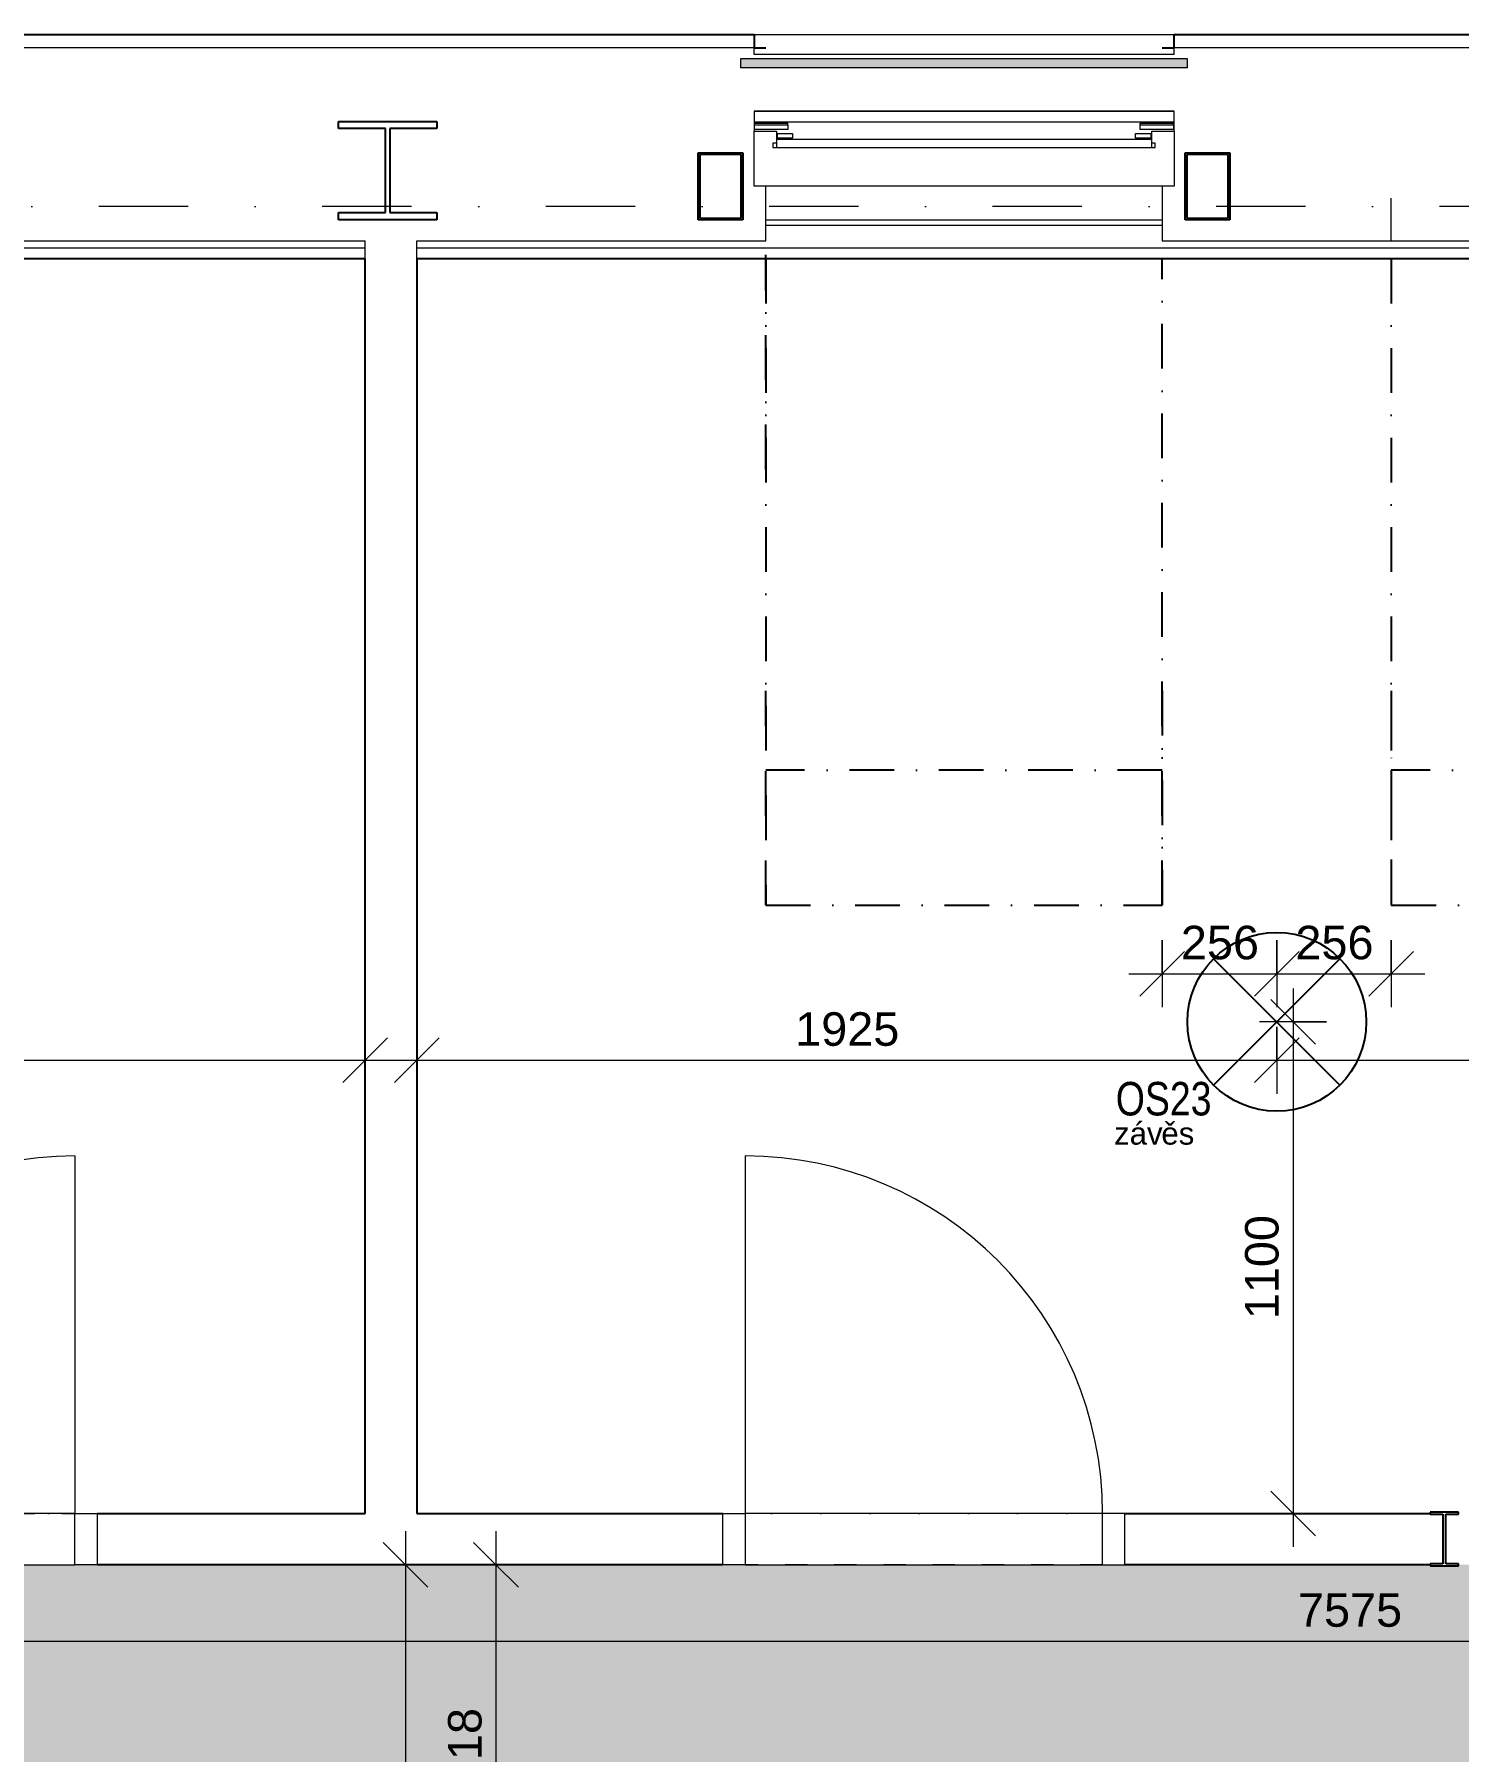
# Model space of a CAD drawing. Header units: millimetres. Extents: x -2236 to 45464, y -3604 to 14792.
# Drawn here: x 3959 to 7147, y 8192 to 12035 of the extents above; entities that cross this region are included whole.
import ezdxf

# ---------------------------------------------------------------- set-up
doc = ezdxf.new("R2010")
doc.units = ezdxf.units.MM
for name, pattern in [('HA_DashDot_10mm-S3mm', [500, 200, -150, 0, -150]), ('HA_DashDot_2_2mm-S0_6mm', [110, 50, -30, 0, -30]), ('HA_DashDot_4mm-S1mm', [200, 100, -50, 0, -50])]:
    doc.linetypes.add(name, pattern=pattern)
for name, color, linetype, lineweight in [('-UNDERLAY_A-FLOR-HRAL-OTLN', 9, 'Continuous', 9), ('A-____-____-DIMS', 9, 'Continuous', 5), ('A-____-____-DIMS-50', 9, 'Continuous', 5), ('A-CLNG-____-PATT', 9, 'Continuous', 9), ('A-COLS-____-MCUT', 9, 'Continuous', 25), ('A-DOOR-____-MCUT', 9, 'HA_DashDot_2_2mm-S0_6mm', 9), ('A-DOOR-____-OTLN', 9, 'Continuous', 9), ('A-DOOR-FRAM-OTLN', 9, 'Continuous', 9), ('A-FLOR-____-OVHD', 9, 'HA_DashDot_4mm-S1mm', 25), ('A-GENM-____-MCUT', 9, 'Continuous', 25), ('A-GLAZ-____-OTLN', 9, 'Continuous', 5), ('A-ROOF-____-MCUT', 9, 'Continuous', 25), ('A-ROOF-____-OTLN', 9, 'Continuous', 9), ('A-WALL-____-MCUT', 9, 'Continuous', 9), ('A-WALL-____-OTLN', 9, 'Continuous', 9), ('E-LITE-EQPM-IDEN', 9, 'Continuous', 9), ('E-LITE-EQPM-OTLN', 9, 'Continuous', 9), ('G-____-____-TEXT', 9, 'Continuous', 5), ('I-WALL-____-MCUT', 9, 'Continuous', 25), ('S-COLS-____-MCUT', 9, 'Continuous', 25), ('S-COLS-____-OTLN', 9, 'Continuous', 9), ('S-GRID-____-OTLN', 9, 'Continuous', 5)]:
    doc.layers.add(name, color=color, linetype=linetype, lineweight=lineweight)
doc.styles.add('Arial_1', font='arial.ttf', dxfattribs={"height": 75})
doc.styles.add('Arial_2', font='arial.ttf', dxfattribs={"width": 0.8, "height": 75})
doc.styles.add('Arial_3', font='arial.ttf', dxfattribs={"height": 50})
doc.dimstyles.new('Inner_Dimensions_1', dxfattribs={"dimscale": 304.8, "dimtxt": 76.519455, "dimasz": 0.328084, "dimexe": 0.246063, "dimexo": 0.0625, "dimgap": 0.032808, "dimtad": 1, "dimdec": 0, "dimzin": 0, "dimdsep": 46, "dimtxsty": 'Arial_1', "dimblk1": 'OBLIQUE', "dimblk2": 'OBLIQUE', "dimsah": 1, "dimcen": 0.09, "dimdle": 0.246063, "dimazin": 0, "dimtfac": 1, "dimtdec": 4, "dimtix": 1, "dimtmove": 0, "dimatfit": 3, "dimfxl": 0.246063, "dimfxlon": 1, "dimtvp": 1, "dimtolj": 1, "dimtzin": 0, "dimlwd": 9, "dimlwe": 9, "dimarcsym": 2})

# ---------------------------------------------------------------- blocks, each defined once
blk = doc.blocks.new('BD Libus_IFC_ifc-1-DSP_3NP-A')
at = {"layer": 'A-COLS-____-MCUT', "color": 7}
for p, q in [((5445, 11619.9), (5445, 11769.9)), ((5445, 11769.9), (5545, 11769.9)), ((5541, 11765.9), (5449, 11765.9)), ((5449, 11765.9), (5449, 11623.9)), ((5541, 11623.9), (5541, 11765.9)), ((5545, 11769.9), (5545, 11619.9)), ((6535, 11619.9), (6535, 11769.9)), ((6535, 11769.9), (6635, 11769.9)), ((6631, 11765.9), (6539, 11765.9)), ((6539, 11765.9), (6539, 11623.9)), ((6631, 11623.9), (6631, 11765.9)), ((6635, 11769.9), (6635, 11619.9)), ((5545, 11619.9), (5445, 11619.9)), ((5449, 11623.9), (5541, 11623.9)), ((6635, 11619.9), (6535, 11619.9)), ((6539, 11623.9), (6631, 11623.9))]:
    blk.add_line(p, q, dxfattribs=at)
at = {"layer": 'A-GENM-____-MCUT', "color": 7}
for p, q in [((4640.1, 11824), (4640.1, 11840)), ((4640.1, 11840), (4860.1, 11840)), ((4860.1, 11840), (4860.1, 11824)), ((4745.3, 11824), (4640.1, 11824)), ((4745.3, 11636), (4745.3, 11824)), ((4860.1, 11824), (4754.8, 11824)), ((4754.8, 11824), (4754.8, 11636)), ((5445, 11619.9), (5445, 11769.9)), ((5445, 11769.9), (5545, 11769.9)), ((5541, 11765.9), (5449, 11765.9)), ((5449, 11765.9), (5449, 11623.9)), ((5541, 11623.9), (5541, 11765.9)), ((5545, 11769.9), (5545, 11619.9)), ((6535, 11619.9), (6535, 11769.9)), ((6535, 11769.9), (6635, 11769.9)), ((6631, 11765.9), (6539, 11765.9)), ((6539, 11765.9), (6539, 11623.9)), ((6631, 11623.9), (6631, 11765.9)), ((6635, 11769.9), (6635, 11619.9)), ((4640.1, 11620), (4640.1, 11636)), ((4640.1, 11636), (4745.3, 11636)), ((4860.1, 11620), (4640.1, 11620)), ((4754.8, 11636), (4860.1, 11636)), ((4860.1, 11636), (4860.1, 11620)), ((5545, 11619.9), (5445, 11619.9)), ((5449, 11623.9), (5541, 11623.9)), ((6635, 11619.9), (6535, 11619.9)), ((6539, 11623.9), (6631, 11623.9))]:
    blk.add_line(p, q, dxfattribs=at)
blk = doc.blocks.new('Railing - Railing-1952906-DSP_3NP-A')
at = {"layer": '-UNDERLAY_A-FLOR-HRAL-OTLN'}
blk.add_hatch(color=256, dxfattribs=at).paths.add_polyline_path([(6540, 11960), (6540, 11980), (5540, 11980), (5540, 11960), (6506.6, 11960)])
for p, q in [((5540, 11980), (5540, 11960)), ((6540, 11980), (5540, 11980)), ((6540, 11960), (5540, 11960)), ((6540, 11960), (6540, 11980))]:
    blk.add_line(p, q, dxfattribs=at)
blk = doc.blocks.new('HA_DR_Single_Swing_Solid - In_BJ_800x2100-2215795-DSP_3NP-A')
at = {"layer": 'A-DOOR-____-MCUT'}
for p, q in [((-400, 57.5), (400, 57.5)), ((-400, -57.5), (400, -57.5))]:
    blk.add_line(p, q, dxfattribs=at)
at = {"layer": 'A-DOOR-____-OTLN', "lineweight": 5}
blk.add_line((400, -857.5), (400, -57.5), dxfattribs=at)
blk.add_arc((400, -57.5), 800, 180, 270, dxfattribs=at)
at = {"layer": 'A-DOOR-FRAM-OTLN'}
for p, q in [((-400, 57.5), (-450, 57.5)), ((-450, 57.5), (-450, -57.5)), ((400, 57.5), (-400, 57.5)), ((-400, 57.5), (-400, -57.5)), ((400, -57.5), (400, 57.5)), ((400, 57.5), (450, 57.5)), ((450, 57.5), (450, -57.5)), ((-450, -57.5), (-400, -57.5)), ((-400, -57.5), (400, -57.5)), ((450, -57.5), (400, -57.5))]:
    blk.add_line(p, q, dxfattribs=at)
blk = doc.blocks.new('HA_DR_Single_Swing_Solid - In_BJ_800x2100-2215793-DSP_3NP-A')
at = {"layer": 'A-DOOR-____-MCUT'}
for p, q in [((-400, 57.5), (400, 57.5)), ((-400, -57.5), (400, -57.5))]:
    blk.add_line(p, q, dxfattribs=at)
at = {"layer": 'A-DOOR-____-OTLN', "lineweight": 5}
blk.add_line((400, 857.5), (400, 57.5), dxfattribs=at)
blk.add_arc((400, 57.5), 800, 90, 180, dxfattribs=at)
at = {"layer": 'A-DOOR-FRAM-OTLN'}
for p, q in [((-450, 57.5), (-450, -57.5)), ((-400, 57.5), (-450, 57.5)), ((-400, 57.5), (-400, -57.5)), ((400, 57.5), (-400, 57.5)), ((400, -57.5), (400, 57.5)), ((400, 57.5), (450, 57.5)), ((450, 57.5), (450, -57.5)), ((-450, -57.5), (-400, -57.5)), ((-400, -57.5), (400, -57.5)), ((450, -57.5), (400, -57.5))]:
    blk.add_line(p, q, dxfattribs=at)
blk = doc.blocks.new('HA_LF_GenericSymbol - OS23_pokoj-1621429-DSP_3NP-A')
at = {"layer": 'E-LITE-EQPM-OTLN', "color": 11, "lineweight": 25}
for p, q in [((141.4, 141.4), (-141.4, -141.4)), ((-141.4, 141.4), (141.4, -141.4))]:
    blk.add_line(p, q, dxfattribs=at)
blk.add_circle((0, 0), 200, dxfattribs=at)
blk = doc.blocks.new('Roof-Windows_VELUX_VFE - VFE size 940x1370 _PK38__31_36-1858861-DSP_3NP-A')
at = {"layer": 'A-GLAZ-____-OTLN'}
for p, q in [((-470, 194.2), (-470, 317.4)), ((-470, 317.4), (470, 317.4)), ((470, 317.4), (470, 194.2)), ((-470, 194.2), (-470, 174.4)), ((-420, 194.2), (-470, 194.2)), ((427.6, 230.5), (-427.6, 230.5)), ((-427.6, 230.5), (-427.6, 220.8)), ((-427.6, 220.8), (-420, 220.8)), ((-420, 230.5), (-420, 220.8)), ((-420, 220.8), (-420, 194.2)), ((-420, 212.8), (420, 212.8)), ((-417.8, 199.6), (-417.8, 210)), ((-417.8, 210), (-383.7, 210)), ((-383.7, 199.6), (-417.8, 199.6)), ((-383.7, 210), (-383.7, 199.6)), ((383.7, 210), (417.8, 210)), ((383.7, 199.6), (383.7, 210)), ((417.8, 199.6), (383.7, 199.6)), ((417.8, 210), (417.8, 199.6)), ((420, 220.8), (420, 230.5)), ((420, 194.2), (420, 220.8)), ((420, 220.8), (427.6, 220.8)), ((470, 194.2), (420, 194.2)), ((427.6, 220.8), (427.6, 230.5)), ((470, 174.4), (470, 194.2)), ((-470, 174.4), (-470, 149.9)), ((-470, 174.4), (470, 174.4)), ((-469, 180.2), (-469, 190.2)), ((-469, 190.2), (-394, 190.2)), ((-394, 180.2), (-469, 180.2)), ((-469, 180.2), (-469, 176.2)), ((-394, 176.2), (-469, 176.2)), ((-394, 190.2), (-394, 180.2)), ((-394, 180.2), (-394, 176.2)), ((394, 180.2), (394, 190.2)), ((394, 190.2), (469, 190.2)), ((469, 180.2), (394, 180.2)), ((394, 180.2), (394, 176.2)), ((469, 176.2), (394, 176.2)), ((469, 190.2), (469, 180.2)), ((469, 180.2), (469, 176.2)), ((470, 149.9), (470, 174.4)), ((-470, 149.9), (-470, 149.4)), ((-470, 149.9), (470, 149.9)), ((-470, 149.4), (470, 149.4)), ((470, 149.4), (470, 149.9)), ((-470, 22.5), (470, 22.5)), ((-470, 22.5), (-470, -22.5)), ((470, 22.5), (470, -22.5)), ((470, -22.5), (-470, -22.5))]:
    blk.add_line(p, q, dxfattribs=at)
blk = doc.blocks.new('HA_sCO_I_Parallel - IPE 120-1929771-DSP_3NP-A')
at = {"layer": 'S-COLS-____-MCUT'}
for p, q in [((32, 60), (-32, 60)), ((-32, 60), (-32, 55.6)), ((-32, 55.6), (-3.15, 55.6)), ((-3.15, 55.6), (-3.15, -55.6)), ((3.15, 55.6), (32, 55.6)), ((3.15, -55.6), (3.15, 55.6)), ((32, 55.6), (32, 60)), ((-32, -55.6), (-32, -60)), ((-3.15, -55.6), (-32, -55.6)), ((-32, -60), (32, -60)), ((32, -55.6), (3.15, -55.6)), ((32, -60), (32, -55.6))]:
    blk.add_line(p, q, dxfattribs=at)
blk = doc.blocks.new('DIMBLOCK62-DSP_3NP-A')
at = {"layer": 'A-____-____-DIMS-50', "lineweight": 9}
for p, q in [((2400, 9814.1), (2400, 9664.1)), ((2400, 9739.1), (2400, 9814.1)), ((4700, 9814.1), (4700, 9664.1)), ((4700, 9739.1), (4700, 9814.1)), ((2400, 9739.1), (2450, 9789.1)), ((4700, 9739.1), (4750, 9789.1)), ((2400, 9739.1), (2350, 9689.1)), ((2400, 9739.1), (4775, 9739.1)), ((4700, 9739.1), (4650, 9689.1))]:
    blk.add_line(p, q, dxfattribs=at)
at = {"layer": 'A-____-____-DIMS-50', "color": 0, "lineweight": 9, "insert": (3434.6, 9846.5), "char_height": 75, "width": 276.883, "attachment_point": 1, "line_spacing_factor": 0.941778, "style": 'Arial_1'}
blk.add_mtext('2300', dxfattribs=at)
blk = doc.blocks.new('_Oblique')
at = {"color": 0, "linetype": 'ByBlock', "lineweight": -2}
blk.add_line((-0.5, -0.5), (0.5, 0.5), dxfattribs=at)
blk = doc.blocks.new('DIMBLOCK63-DSP_3NP-A')
at = {"layer": 'A-____-____-DIMS-50', "lineweight": 9}
for p, q in [((4815, 9814.1), (4815, 9664.1)), ((4815, 9739.1), (4815, 9814.1)), ((6740, 9814.1), (6740, 9664.1)), ((6740, 9739.1), (6740, 9814.1)), ((4815, 9739.1), (4865, 9789.1)), ((6740, 9739.1), (6790, 9789.1)), ((4740, 9739.1), (6740, 9739.1)), ((4815, 9739.1), (4765, 9689.1)), ((6740, 9739.1), (6690, 9689.1))]:
    blk.add_line(p, q, dxfattribs=at)
at = {"layer": 'A-____-____-DIMS-50', "color": 0, "lineweight": 9, "insert": (5662.1, 9846.5), "char_height": 75, "width": 276.883, "attachment_point": 1, "line_spacing_factor": 0.941778, "style": 'Arial_1'}
blk.add_mtext('1925', dxfattribs=at)
blk = doc.blocks.new('DIMBLOCK64-DSP_3NP-A')
at = {"layer": 'A-____-____-DIMS-50', "lineweight": 9}
for p, q in [((6740, 9814.1), (6740, 9664.1)), ((6740, 9739.1), (6740, 9814.1)), ((9040, 9814.1), (9040, 9664.1)), ((9040, 9739.1), (9040, 9814.1)), ((6740, 9739.1), (6790, 9789.1)), ((9040, 9739.1), (9090, 9789.1)), ((6740, 9739.1), (6690, 9689.1)), ((6740, 9739.1), (9115, 9739.1)), ((9040, 9739.1), (8990, 9689.1))]:
    blk.add_line(p, q, dxfattribs=at)
at = {"layer": 'A-____-____-DIMS-50', "color": 0, "lineweight": 9, "insert": (7774.6, 9846.5), "char_height": 75, "width": 276.883, "attachment_point": 1, "line_spacing_factor": 0.941778, "style": 'Arial_1'}
blk.add_mtext('2300', dxfattribs=at)
blk = doc.blocks.new('DIMBLOCK82-DSP_3NP-A')
at = {"layer": 'A-____-____-DIMS-50', "lineweight": 9}
for p, q in [((6776.3, 9900), (6776.3, 8650)), ((6776.3, 9825), (6726.3, 9875)), ((6851.3, 9825), (6701.3, 9825)), ((6776.3, 9825), (6826.3, 9775)), ((6776.3, 9825), (6851.3, 9825)), ((6776.3, 8725), (6726.3, 8775)), ((6851.3, 8725), (6701.3, 8725)), ((6776.3, 8725), (6826.3, 8675)), ((6776.3, 8725), (6851.3, 8725))]:
    blk.add_line(p, q, dxfattribs=at)
at = {"layer": 'A-____-____-DIMS-50', "color": 0, "lineweight": 9, "insert": (6668.9, 9159.6), "char_height": 75, "width": 276.883, "attachment_point": 1, "rotation": 90, "line_spacing_factor": 0.941778, "style": 'Arial_1'}
blk.add_mtext('1100', dxfattribs=at)
blk = doc.blocks.new('DIMBLOCK102-DSP_3NP-A')
at = {"layer": 'A-____-____-DIMS-50', "lineweight": 9}
for p, q in [((6483.7, 10007.7), (6483.7, 9857.7)), ((6483.7, 9932.7), (6483.7, 10007.7)), ((6740, 10007.7), (6740, 9857.7)), ((6740, 9932.7), (6740, 10007.7)), ((6483.7, 9932.7), (6533.7, 9982.7)), ((6740, 9932.7), (6790, 9982.7)), ((6408.7, 9932.7), (6740, 9932.7)), ((6483.7, 9932.7), (6433.7, 9882.7)), ((6740, 9932.7), (6690, 9882.7))]:
    blk.add_line(p, q, dxfattribs=at)
at = {"layer": 'A-____-____-DIMS-50', "color": 0, "lineweight": 9, "insert": (6525.3, 10040.1), "char_height": 75, "width": 207.662, "attachment_point": 1, "line_spacing_factor": 0.941778, "style": 'Arial_1'}
blk.add_mtext('256', dxfattribs=at)
blk = doc.blocks.new('DIMBLOCK103-DSP_3NP-A')
at = {"layer": 'A-____-____-DIMS-50', "lineweight": 9}
for p, q in [((6740, 10007.7), (6740, 9857.7)), ((6740, 9932.7), (6740, 10007.7)), ((6996.3, 10007.7), (6996.3, 9857.7)), ((6996.3, 9932.7), (6996.3, 10007.7)), ((6740, 9932.7), (6790, 9982.7)), ((6996.3, 9932.7), (7046.3, 9982.7)), ((6740, 9932.7), (6690, 9882.7)), ((6740, 9932.7), (7071.3, 9932.7)), ((6996.3, 9932.7), (6946.3, 9882.7))]:
    blk.add_line(p, q, dxfattribs=at)
at = {"layer": 'A-____-____-DIMS-50', "color": 0, "lineweight": 9, "insert": (6781.6, 10040.1), "char_height": 75, "width": 207.662, "attachment_point": 1, "line_spacing_factor": 0.941778, "style": 'Arial_1'}
blk.add_mtext('256', dxfattribs=at)
blk = doc.blocks.new('DIMBLOCK107-DSP_3NP-A')
at = {"layer": 'A-____-____-DIMS-50', "lineweight": 9}
for p, q in [((4992.5, 8610), (4942.5, 8660)), ((4992.5, 8685), (4992.5, 7792.5)), ((5067.5, 8610), (4917.5, 8610)), ((4992.5, 8610), (5042.5, 8560)), ((4992.5, 8610), (5067.5, 8610)), ((4992.5, 7792.5), (4942.5, 7842.5)), ((5067.5, 7792.5), (4917.5, 7792.5)), ((4992.5, 7792.5), (5042.5, 7742.5)), ((4992.5, 7792.5), (5067.5, 7792.5))]:
    blk.add_line(p, q, dxfattribs=at)
at = {"layer": 'A-____-____-DIMS-50', "color": 0, "lineweight": 9, "insert": (4885.1, 8114.7), "char_height": 75, "width": 207.662, "attachment_point": 1, "rotation": 90, "line_spacing_factor": 0.941778, "style": 'Arial_1'}
blk.add_mtext('818', dxfattribs=at)
blk = doc.blocks.new('DIMBLOCK130-DSP_3NP-A')
at = {"layer": 'A-____-____-DIMS-50', "lineweight": 9}
for p, q in [((4790.3, 8610), (4740.3, 8660)), ((4790.3, 8685), (4790.3, 6900)), ((4865.3, 8610), (4715.3, 8610)), ((4790.3, 8610), (4840.3, 8560)), ((4790.3, 8610), (4865.3, 8610)), ((4790.3, 6975), (4740.3, 7025)), ((4865.3, 6975), (4715.3, 6975)), ((4790.3, 6975), (4840.3, 6925)), ((4790.3, 6975), (4865.3, 6975))]:
    blk.add_line(p, q, dxfattribs=at)
at = {"layer": 'A-____-____-DIMS-50', "color": 0, "lineweight": 9, "insert": (4682.9, 7677.1), "char_height": 75, "width": 276.883, "attachment_point": 1, "rotation": 90, "line_spacing_factor": 0.941778, "style": 'Arial_1'}
blk.add_mtext('1635', dxfattribs=at)
blk = doc.blocks.new('DIMBLOCK133-DSP_3NP-A')
at = {"layer": 'A-____-____-DIMS-50', "lineweight": 9}
for p, q in [((3115, 8514.1), (3115, 8364.1)), ((3115, 8439.1), (3115, 8514.1)), ((10690.5, 8514.1), (10690.5, 8364.1)), ((10690.5, 8439.1), (10690.5, 8514.1)), ((3115, 8439.1), (3165, 8489.1)), ((10690.5, 8439.1), (10740.5, 8489.1)), ((3040, 8439.1), (10765.5, 8439.1)), ((3115, 8439.1), (3065, 8389.1)), ((10690.5, 8439.1), (10640.5, 8389.1))]:
    blk.add_line(p, q, dxfattribs=at)
at = {"layer": 'A-____-____-DIMS-50', "color": 0, "lineweight": 9, "insert": (6787.4, 8546.4), "char_height": 75, "width": 276.883, "attachment_point": 1, "line_spacing_factor": 0.941778, "style": 'Arial_1'}
blk.add_mtext('7575', dxfattribs=at)

msp = doc.modelspace()

# ---------------------------------------------------------------- hatches: boundary and pattern name
at = {"layer": 'A-CLNG-____-PATT', "lineweight": 5}
h = msp.add_hatch(color=256, dxfattribs=at)
h.paths.add_polyline_path([(4530, 6840), (4680, 6840), (4680, 6975), (10690.5, 6975), (10690.5, 8610), (7147, 8610), (7147, 8607.5), (7083, 8607.5), (7083, 8610), (3115, 8610), (3115, 7725), (3625, 7725), (3625, 6840), (3730, 6840)])
h.paths.add_polyline_path([(9600.5, 7772.5), (9595.3, 7773.2), (9590.5, 7775.2), (9586.3, 7778.4), (9583.1, 7782.5), (9581.1, 7787.3), (9580.5, 7792.5), (9581.1, 7797.7), (9583.1, 7802.5), (9586.3, 7806.6), (9590.5, 7809.8), (9595.3, 7811.8), (9600.5, 7812.5), (9605.6, 7811.8), (9610.5, 7809.8), (9614.6, 7806.6), (9617.8, 7802.5), (9619.8, 7797.7), (9620.5, 7792.5), (9619.8, 7787.3), (9617.8, 7782.5), (9614.6, 7778.4), (9610.5, 7775.2), (9605.6, 7773.2)])

# ---------------------------------------------------------------- linework, layer by layer
at = {"layer": 'A-FLOR-____-OVHD'}
for p, q in [((5596.3, 11061.5), (5596.3, 11541.5)), ((5596.3, 11532.6), (5596.3, 10086.3)), ((6483.7, 10086.3), (6483.7, 11532.6)), ((6996.3, 11532.6), (6996.3, 10086.3)), ((5596.3, 10086.3), (5596.3, 10565.6)), ((6483.7, 10565.6), (6483.7, 10086.3)), ((6996.3, 10565.6), (6996.3, 10388.6)), ((6483.7, 10388.6), (5596.3, 10388.6)), ((6996.3, 10388.6), (6996.3, 10086.3)), ((7883.7, 10388.6), (6996.3, 10388.6)), ((5596.3, 10086.3), (6483.7, 10086.3)), ((6996.3, 10086.3), (7883.7, 10086.3))]:
    msp.add_line(p, q, dxfattribs=at)
at = {"layer": 'A-ROOF-____-MCUT'}
for p, q in [((5570, 12005), (5596.3, 12005)), ((6483.7, 12005), (6510, 12005))]:
    msp.add_line(p, q, dxfattribs=at)
at = {"layer": 'A-ROOF-____-OTLN'}
msp.add_line((6996.3, 11572.6), (6996.3, 11668.4), dxfattribs=at)
at = {"layer": 'A-WALL-____-MCUT', "lineweight": 25}
for p, q in [((-385, 12035), (5570, 12035)), ((5570, 12035), (5570, 12005)), ((6510, 12005), (6510, 12035)), ((6510, 12035), (15205, 12035)), ((4700, 11532.6), (100, 11532.6)), ((9040, 11532.6), (4815, 11532.6))]:
    msp.add_line(p, q, dxfattribs=at)
at = {"layer": 'A-WALL-____-MCUT'}
for p, q in [((5596.3, 11607.6), (6483.7, 11607.6)), ((4700, 11532.6), (4700, 11572.6)), ((4815, 11532.6), (4815, 11572.6)), ((100, 11557.6), (4700, 11557.6)), ((4815, 11557.6), (9040, 11557.6))]:
    msp.add_line(p, q, dxfattribs=at)
at = {"layer": 'A-WALL-____-OTLN'}
for p, q in [((5570, 12005), (-355, 12005)), ((14220, 12005), (6510, 12005)), ((5596.3, 11572.6), (5596.3, 11695.1)), ((6483.7, 11695.1), (6483.7, 11572.6)), ((100, 11572.6), (4700, 11572.6)), ((4815, 11572.6), (5596.3, 11572.6)), ((6483.7, 11572.6), (9040, 11572.6))]:
    msp.add_line(p, q, dxfattribs=at)
at = {"layer": 'A-WALL-____-OTLN', "lineweight": 5}
msp.add_line((5596.3, 11620.1), (6483.7, 11620.1), dxfattribs=at)
at = {"layer": 'I-WALL-____-MCUT'}
for p, q in [((4700, 8725), (4700, 11532.6)), ((4815, 11532.6), (4815, 8725)), ((4100, 8725), (4700, 8725)), ((4815, 8725), (5500, 8725)), ((6400, 8725), (7083, 8725)), ((5500, 8610), (4100, 8610)), ((7083, 8610), (6400, 8610))]:
    msp.add_line(p, q, dxfattribs=at)
at = {"layer": 'S-GRID-____-OTLN', "linetype": 'HA_DashDot_10mm-S3mm', "lineweight": 9}
msp.add_line((24807.7, 11650), (-547.2, 11650), dxfattribs=at)

# ---------------------------------------------------------------- block references
at = {"layer": '-UNDERLAY_A-FLOR-HRAL-OTLN'}
msp.add_blockref('Railing - Railing-1952906-DSP_3NP-A', (0, 0), dxfattribs=at)
at = {"lineweight": 5}
msp.add_blockref('BD Libus_IFC_ifc-1-DSP_3NP-A', (0, 0), dxfattribs=at)
at = {"layer": 'A-DOOR-____-OTLN'}
msp.add_blockref('HA_DR_Single_Swing_Solid - In_BJ_800x2100-2215793-DSP_3NP-A', (3650, 8667.5), dxfattribs=at)
at = {"layer": 'A-DOOR-____-OTLN', "rotation": 180}
msp.add_blockref('HA_DR_Single_Swing_Solid - In_BJ_800x2100-2215795-DSP_3NP-A', (5950, 8667.5), dxfattribs=at)
at = {"layer": 'A-GLAZ-____-OTLN', "rotation": 180}
msp.add_blockref('Roof-Windows_VELUX_VFE - VFE size 940x1370 _PK38__31_36-1858861-DSP_3NP-A', (6040, 12012.5), dxfattribs=at)
at = {"layer": 'E-LITE-EQPM-OTLN', "color": 11, "lineweight": 25}
msp.add_blockref('HA_LF_GenericSymbol - OS23_pokoj-1621429-DSP_3NP-A', (6740, 9825), dxfattribs=at)
at = {"layer": 'S-COLS-____-OTLN', "rotation": 180}
msp.add_blockref('HA_sCO_I_Parallel - IPE 120-1929771-DSP_3NP-A', (7115, 8667.5), dxfattribs=at)

# ---------------------------------------------------------------- texts
at = {"layer": 'E-LITE-EQPM-IDEN', "lineweight": 5, "insert": (6379.6, 9690.6), "char_height": 75, "width": 262.953, "attachment_point": 1, "style": 'Arial_2'}
msp.add_mtext('OS23', dxfattribs=at)
at = {"layer": 'G-____-____-TEXT', "color": 11, "lineweight": 9, "char_height": 50, "attachment_point": 1, "style": 'Arial_3'}
for s, insert, width in [('záv', (6375.8, 9600.3), 128.27), ('ěs', (6481.6, 9600.3), 92.194)]:
    msp.add_mtext(s, dxfattribs=dict(at, insert=insert, width=width))

# ---------------------------------------------------------------- dimensions: what is measured, and where the dimension line sits
at = {"layer": 'A-____-____-DIMS', "lineweight": 9}
for base, p1, p2, override, picture, middle in [((6740, 9932.7), (6483.7, 10007.7), (6740, 10007.7), {"dimpost": '<>', "dimfxl": 256.302754}, 'DIMBLOCK102-DSP_3NP-A', (6611.8, 9981)), ((6996.3, 9932.7), (6740, 10007.7), (6996.3, 10007.7), {"dimpost": '<>', "dimfxl": 256.302931}, 'DIMBLOCK103-DSP_3NP-A', (6868.2, 9981)), ((4700, 9739.1), (2400, 9814.1), (4700, 9814.1), {"dimpost": '<>', "dimfxl": 2300}, 'DIMBLOCK62-DSP_3NP-A', (3550, 9787.4)), ((6740, 9739.1), (4815, 9814.1), (6740, 9814.1), {"dimpost": '<>', "dimfxl": 1924.999814}, 'DIMBLOCK63-DSP_3NP-A', (5777.5, 9787.4)), ((9040, 9739.1), (6740, 9814.1), (9040, 9814.1), {"dimpost": '<>', "dimfxl": 2300.000186}, 'DIMBLOCK64-DSP_3NP-A', (7890, 9787.4)), ((10690.4945, 8439.0783), (3115, 8514.0783), (10690.4945, 8514.0783), {"dimpost": '<>', "dimfxl": 7575.494491}, 'DIMBLOCK133-DSP_3NP-A', (6902.7472, 8487.2178))]:
    dim = msp.add_linear_dim(base=base, p1=p1, p2=p2, dimstyle='Inner_Dimensions_1', override=override, dxfattribs=at)
    dim.commit()
    dim.dimension.update_dxf_attribs({"geometry": picture, "text_midpoint": middle})
for base, p1, p2, override, picture, middle in [((6776.3, 8725), (6851.3, 9825), (6851.3, 8725), {"dimpost": '<>', "dimfxl": 1100}, 'DIMBLOCK82-DSP_3NP-A', (6728, 9275)), ((4790.3, 6975), (4865.3, 8610), (4865.3, 6975), {"dimpost": '<>', "dimfxl": 1635}, 'DIMBLOCK130-DSP_3NP-A', (4741.9, 7792.5)), ((4992.4863123, 7792.5), (5067.4863123, 8610), (5067.4863123, 7792.5), {"dimpost": '<>', "dimfxl": 817.5}, 'DIMBLOCK107-DSP_3NP-A', (4944.193338, 8201.25))]:
    dim = msp.add_linear_dim(base=base, p1=p1, p2=p2, angle=90, dimstyle='Inner_Dimensions_1', override=override, dxfattribs=at)
    dim.commit()
    dim.dimension.update_dxf_attribs({"geometry": picture, "text_midpoint": middle})

doc.saveas('drawing.dxf')
